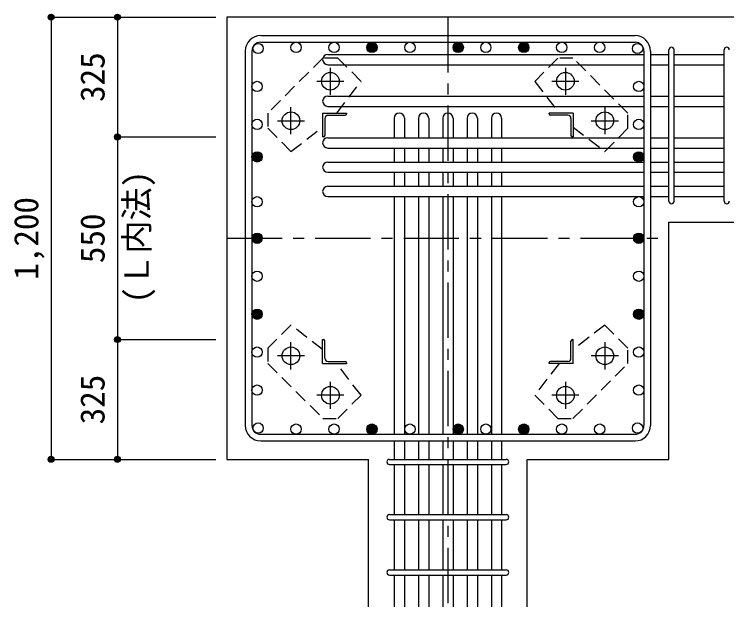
# Model space of a CAD drawing. Units: millimetres at full size, sheet at 1:30. Extents: x -5973 to 5954, y -4195 to 4201.
# Drawn here: x -625 to 1309, y 1523 to 3131 of the extents above; entities that cross this region are included whole.
import ezdxf
from ezdxf.enums import TextEntityAlignment as Align

# ---------------------------------------------------------------- set-up
doc = ezdxf.new("R2010")
doc.units = ezdxf.units.MM
doc.header["$LTSCALE"] = 30
doc.header["$PDMODE"] = 32
doc.header["$PDSIZE"] = 15
doc.linetypes.add('CHAIN1', pattern=[8, 5, -1, 1, -1])
doc.linetypes.add('DASHED1', pattern=[1.8, 1.2, -0.6])
for name, color, linetype in [('0-1_躯体線', 2, 'Continuous'), ('0-2_アンカー、アングル', 4, 'Continuous'), ('0-3_立上り筋', 4, 'Continuous'), ('0-4_フープ筋', 7, 'Continuous'), ('0-5_基礎梁筋', 7, 'Continuous'), ('0-6_スタラップ筋', 7, 'Continuous'), ('0-7_文字', 4, 'Continuous'), ('0-9_プレート', 4, 'DASHED1'), ('0-D_寸法', 4, 'Continuous')]:
    doc.layers.add(name, color=color, linetype=linetype)
doc.styles.add('ＭＳ ゴシック', font='')
doc.styles.get('ＭＳ ゴシック').set_extended_font_data('MS Gothic')

msp = doc.modelspace()

# ---------------------------------------------------------------- linework, layer by layer
at = {"layer": '0-1_躯体線'}
for p, q in [((1552.44, 3123.3), (-47.56, 3123.3)), ((-47.56, 3123.3), (-47.56, 1923.3)), ((1152.44, 2566.8), (1552.44, 2566.8)), ((1152.44, 1923.3), (1152.44, 2566.8)), ((-47.56, 1923.3), (336.94, 1923.3)), ((336.94, 1523.3), (336.94, 1923.3)), ((767.94, 1523.3), (767.94, 1923.3)), ((767.94, 1923.3), (1152.44, 1923.3))]:
    msp.add_line(p, q, dxfattribs=at)
at = {"layer": '0-2_アンカー、アングル', "linetype": 'CHAIN1'}
for p, q in [((233.44, 2912.6), (233.44, 2986.1)), ((871.44, 2986.1), (871.44, 2912.6)), ((196.64, 2949.3), (270.14, 2949.3)), ((834.74, 2949.3), (908.24, 2949.3)), ((126.44, 2805.6), (126.44, 2879.1)), ((978.44, 2879.1), (978.44, 2805.6)), ((89.64, 2842.3), (163.14, 2842.3)), ((941.74, 2842.3), (1015.24, 2842.3)), ((126.44, 2167.5), (126.44, 2241)), ((978.44, 2241), (978.44, 2167.5)), ((163.14, 2204.3), (89.64, 2204.3)), ((1015.24, 2204.3), (941.74, 2204.3)), ((233.44, 2060.5), (233.44, 2134)), ((871.44, 2134), (871.44, 2060.5)), ((270.14, 2097.3), (196.64, 2097.3)), ((908.24, 2097.3), (834.74, 2097.3))]:
    msp.add_line(p, q, dxfattribs=at)
at = {"layer": '0-2_アンカー、アングル'}
for p, q in [((212.44, 2863.3), (277.44, 2863.3)), ((212.44, 2863.3), (212.44, 2798.3)), ((277.44, 2863.3), (277.44, 2861.3)), ((892.44, 2863.3), (827.44, 2863.3)), ((827.44, 2861.3), (827.44, 2863.3)), ((892.44, 2863.3), (892.44, 2798.3)), ((218.44, 2848.8), (218.44, 2802.3)), ((226.94, 2857.3), (273.44, 2857.3)), ((877.94, 2857.3), (831.44, 2857.3)), ((886.44, 2848.8), (886.44, 2802.3)), ((214.44, 2798.3), (212.44, 2798.3)), ((892.44, 2798.3), (890.44, 2798.3)), ((212.44, 2248.3), (214.44, 2248.3)), ((212.44, 2183.3), (212.44, 2248.3)), ((218.44, 2197.8), (218.44, 2244.3)), ((886.44, 2197.8), (886.44, 2244.3)), ((890.44, 2248.3), (892.44, 2248.3)), ((892.44, 2183.3), (892.44, 2248.3)), ((226.94, 2189.3), (273.44, 2189.3)), ((877.94, 2189.3), (831.44, 2189.3)), ((212.44, 2183.3), (277.44, 2183.3)), ((277.44, 2185.3), (277.44, 2183.3)), ((827.44, 2183.3), (827.44, 2185.3)), ((892.44, 2183.3), (827.44, 2183.3))]:
    msp.add_line(p, q, dxfattribs=at)
at = {"layer": '0-2_アンカー、アングル', "color": 3}
for centre in [(233.44, 2949.3), (871.44, 2949.3), (126.44, 2842.3), (978.44, 2842.3), (126.44, 2204.3), (978.44, 2204.3), (233.44, 2097.3), (871.44, 2097.3)]:
    msp.add_circle(centre, 24, dxfattribs=at)
at = {"layer": '0-2_アンカー、アングル'}
for centre, radius, start, end in [((226.94, 2848.8), 8.5, 90, 180), ((273.44, 2861.3), 4, 270, 0), ((831.44, 2861.3), 4, 180, 270), ((877.94, 2848.8), 8.5, 0, 90), ((214.44, 2802.3), 4, 270, 0), ((890.44, 2802.3), 4, 180, 270), ((214.44, 2244.3), 4, 0, 90), ((890.44, 2244.3), 4, 90, 180), ((226.94, 2197.8), 8.5, 180, 270), ((273.44, 2185.3), 4, 0, 90), ((831.44, 2185.3), 4, 90, 180), ((877.94, 2197.8), 8.5, 270, 0)]:
    msp.add_arc(centre, radius, start, end, dxfattribs=at)
at = {"layer": '0-3_立上り筋', "color": 3}
for centre in [(37.37, 3038.37), (140.38, 3041.3), (140.38, 3041.3), (243.39, 3041.3), (243.39, 3041.3), (346.41, 3041.3), (346.41, 3041.3), (449.42, 3041.3), (449.42, 3041.3), (580.44, 3041.3), (580.44, 3041.3), (580.44, 3041.3), (580.44, 3041.3), (655.45, 3041.3), (655.45, 3041.3), (758.47, 3041.3), (758.47, 3041.3), (758.47, 3041.3), (758.47, 3041.3), (861.48, 3041.3), (861.48, 3041.3), (964.49, 3041.3), (964.49, 3041.3), (1067.51, 3038.37), (34.44, 2935.36), (34.44, 2935.36), (1070.44, 2935.36), (1070.44, 2935.36), (34.44, 2832.34), (34.44, 2832.34), (1070.44, 2832.34), (1070.44, 2832.34), (34.44, 2744.3), (34.44, 2744.3), (34.44, 2744.3), (34.44, 2744.3), (1070.44, 2744.3), (1070.44, 2744.3), (1070.44, 2744.3), (1070.44, 2744.3), (34.44, 2622.3), (34.44, 2622.3), (1070.44, 2622.3), (1070.44, 2622.3), (34.44, 2523.3), (34.44, 2523.3), (34.44, 2523.3), (34.44, 2523.3), (1070.44, 2523.3), (1070.44, 2523.3), (1070.44, 2523.3), (1070.44, 2523.3), (34.44, 2420.29), (34.44, 2420.29), (1070.44, 2420.29), (1070.44, 2420.29), (34.44, 2317.27), (34.44, 2317.27), (1070.44, 2317.27), (1070.44, 2317.27), (34.44, 2214.26), (34.44, 2214.26), (1070.44, 2214.26), (1070.44, 2214.26), (34.44, 2111.24), (34.44, 2111.24), (1070.44, 2111.24), (1070.44, 2111.24), (37.37, 2008.23), (37.37, 2008.23), (140.38, 2005.3), (140.38, 2005.3), (243.39, 2005.3), (243.39, 2005.3), (346.41, 2005.3), (346.41, 2005.3), (449.42, 2005.3), (449.42, 2005.3), (580.44, 2005.3), (580.44, 2005.3), (580.44, 2005.3), (580.44, 2005.3), (655.45, 2005.3), (655.45, 2005.3), (758.47, 2005.3), (758.47, 2005.3), (758.47, 2005.3), (758.47, 2005.3), (861.48, 2005.3), (861.48, 2005.3), (964.49, 2005.3), (964.49, 2005.3), (1067.51, 2008.23), (1067.51, 2008.23)]:
    msp.add_circle(centre, 14, dxfattribs=at)
at = {"layer": '0-3_立上り筋'}
for centre, radius in [((346.41, 3041.3), 14), ((346.41, 3041.3), 12.6), ((346.41, 3041.3), 11.2), ((346.41, 3041.3), 9.8), ((346.41, 3041.3), 8.4), ((346.41, 3041.3), 7), ((346.41, 3041.3), 5.6), ((346.41, 3041.3), 4.2), ((346.41, 3041.3), 2.8), ((346.41, 3041.3), 1.4), ((580.44, 3041.3), 14), ((580.44, 3041.3), 12.6), ((580.44, 3041.3), 11.2), ((580.44, 3041.3), 9.8), ((580.44, 3041.3), 8.4), ((580.44, 3041.3), 7), ((580.44, 3041.3), 5.6), ((580.44, 3041.3), 4.2), ((580.44, 3041.3), 2.8), ((580.44, 3041.3), 1.4), ((758.47, 3041.3), 14), ((758.47, 3041.3), 12.6), ((758.47, 3041.3), 11.2), ((758.47, 3041.3), 9.8), ((758.47, 3041.3), 8.4), ((758.47, 3041.3), 7), ((758.47, 3041.3), 5.6), ((758.47, 3041.3), 4.2), ((758.47, 3041.3), 2.8), ((758.47, 3041.3), 1.4), ((34.44, 2744.3), 14), ((34.44, 2744.3), 12.6), ((34.44, 2744.3), 11.2), ((34.44, 2744.3), 9.8), ((34.44, 2744.3), 8.4), ((34.44, 2744.3), 7), ((34.44, 2744.3), 5.6), ((34.44, 2744.3), 4.2), ((34.44, 2744.3), 2.8), ((1070.44, 2744.3), 14), ((1070.44, 2744.3), 12.6), ((1070.44, 2744.3), 11.2), ((1070.44, 2744.3), 9.8), ((1070.44, 2744.3), 8.4), ((1070.44, 2744.3), 7), ((1070.44, 2744.3), 5.6), ((1070.44, 2744.3), 4.2), ((1070.44, 2744.3), 2.8), ((34.44, 2744.3), 1.4), ((1070.44, 2744.3), 1.4), ((34.44, 2523.3), 14), ((34.44, 2523.3), 12.6), ((34.44, 2523.3), 11.2), ((1070.44, 2523.3), 14), ((1070.44, 2523.3), 12.6), ((1070.44, 2523.3), 11.2), ((34.44, 2523.3), 9.8), ((34.44, 2523.3), 8.4), ((34.44, 2523.3), 7), ((34.44, 2523.3), 5.6), ((34.44, 2523.3), 4.2), ((34.44, 2523.3), 2.8), ((34.44, 2523.3), 1.4), ((1070.44, 2523.3), 9.8), ((1070.44, 2523.3), 8.4), ((1070.44, 2523.3), 7), ((1070.44, 2523.3), 5.6), ((1070.44, 2523.3), 4.2), ((1070.44, 2523.3), 2.8), ((1070.44, 2523.3), 1.4), ((34.44, 2317.27), 14), ((34.44, 2317.27), 12.6), ((34.44, 2317.27), 11.2), ((34.44, 2317.27), 9.8), ((34.44, 2317.27), 8.4), ((34.44, 2317.27), 7), ((34.44, 2317.27), 5.6), ((34.44, 2317.27), 4.2), ((1070.44, 2317.27), 14), ((1070.44, 2317.27), 12.6), ((1070.44, 2317.27), 11.2), ((1070.44, 2317.27), 9.8), ((1070.44, 2317.27), 8.4), ((1070.44, 2317.27), 7), ((1070.44, 2317.27), 5.6), ((1070.44, 2317.27), 4.2), ((34.44, 2317.27), 2.8), ((34.44, 2317.27), 1.4), ((1070.44, 2317.27), 2.8), ((1070.44, 2317.27), 1.4), ((346.41, 2005.3), 14), ((346.41, 2005.3), 12.6), ((346.41, 2005.3), 11.2), ((346.41, 2005.3), 9.8), ((346.41, 2005.3), 8.4), ((346.41, 2005.3), 7), ((580.44, 2005.3), 14), ((580.44, 2005.3), 12.6), ((580.44, 2005.3), 11.2), ((580.44, 2005.3), 9.8), ((580.44, 2005.3), 8.4), ((580.44, 2005.3), 7), ((758.47, 2005.3), 14), ((758.47, 2005.3), 12.6), ((758.47, 2005.3), 11.2), ((758.47, 2005.3), 9.8), ((758.47, 2005.3), 8.4), ((758.47, 2005.3), 7), ((346.41, 2005.3), 5.6), ((346.41, 2005.3), 4.2), ((346.41, 2005.3), 2.8), ((346.41, 2005.3), 1.4), ((580.44, 2005.3), 5.6), ((580.44, 2005.3), 4.2), ((580.44, 2005.3), 2.8), ((580.44, 2005.3), 1.4), ((758.47, 2005.3), 5.6), ((758.47, 2005.3), 4.2), ((758.47, 2005.3), 2.8), ((758.47, 2005.3), 1.4)]:
    msp.add_circle(centre, radius, dxfattribs=at)
at = {"layer": '0-4_フープ筋'}
for p, q in [((44.44, 3073.3), (1060.44, 3073.3)), ((44.44, 3055.3), (1060.44, 3055.3)), ((2.44, 3031.3), (2.44, 2015.3)), ((20.44, 3031.3), (20.44, 2015.3)), ((1084.44, 3031.3), (1084.44, 2015.3)), ((1102.44, 3031.3), (1102.44, 2015.3)), ((44.44, 1991.3), (1060.44, 1991.3)), ((44.44, 1973.3), (1060.44, 1973.3))]:
    msp.add_line(p, q, dxfattribs=at)
for centre, radius, start, end in [((44.44, 3031.3), 42, 90, 180), ((1060.44, 3031.3), 42, 0, 90), ((44.44, 3031.3), 24, 90, 180), ((1060.44, 3031.3), 24, 0, 90), ((44.44, 2015.3), 42, 180, 270), ((44.44, 2015.3), 24, 180, 270), ((1060.44, 2015.3), 42, 270, 0), ((1060.44, 2015.3), 24, 270, 0)]:
    msp.add_arc(centre, radius, start, end, dxfattribs=at)
at = {"layer": '0-5_基礎梁筋'}
for p, q in [((226.44, 3022.37), (1084.44, 3022.37)), ((1102.44, 3022.37), (1152.44, 3022.37)), ((1166.44, 3022.37), (1302.44, 3022.37)), ((226.44, 2994.37), (1084.44, 2994.37)), ((1102.44, 2994.37), (1152.44, 2994.37)), ((1166.44, 2994.37), (1302.44, 2994.37)), ((226.44, 2909.33), (1084.44, 2909.33)), ((1102.44, 2909.33), (1152.44, 2909.33)), ((1166.44, 2909.33), (1302.44, 2909.33)), ((226.44, 2881.33), (1084.44, 2881.33)), ((1102.44, 2881.33), (1152.44, 2881.33)), ((1166.44, 2881.33), (1302.44, 2881.33)), ((406.44, 2849.3), (406.44, 2796.3)), ((434.44, 2849.3), (434.44, 2796.3)), ((472.44, 2849.3), (472.44, 2796.3)), ((500.44, 2849.3), (500.44, 2796.3)), ((538.44, 2849.3), (538.44, 2796.3)), ((566.44, 2849.3), (566.44, 2796.3)), ((604.44, 2849.3), (604.44, 2796.3)), ((632.44, 2849.3), (632.44, 2796.3)), ((670.44, 2849.3), (670.44, 2796.3)), ((698.44, 2849.3), (698.44, 2796.3)), ((226.44, 2796.3), (1084.44, 2796.3)), ((1102.44, 2796.3), (1152.44, 2796.3)), ((1166.44, 2796.3), (1302.44, 2796.3)), ((226.44, 2768.3), (1084.44, 2768.3)), ((406.44, 2768.3), (406.44, 2730.3)), ((434.44, 2768.3), (434.44, 2730.3)), ((472.44, 2768.3), (472.44, 2730.3)), ((500.44, 2768.3), (500.44, 2730.3)), ((538.44, 2768.3), (538.44, 2730.3)), ((566.44, 2768.3), (566.44, 2730.3)), ((604.44, 2768.3), (604.44, 2730.3)), ((632.44, 2768.3), (632.44, 2730.3)), ((670.44, 2768.3), (670.44, 2730.3)), ((698.44, 2768.3), (698.44, 2730.3)), ((1102.44, 2768.3), (1152.44, 2768.3)), ((1166.44, 2768.3), (1302.44, 2768.3)), ((226.44, 2730.3), (1084.44, 2730.3)), ((1102.44, 2730.3), (1152.44, 2730.3)), ((1166.44, 2730.3), (1302.44, 2730.3)), ((226.44, 2702.3), (1084.44, 2702.3)), ((406.44, 2702.3), (406.44, 2664.3)), ((434.44, 2702.3), (434.44, 2664.3)), ((472.44, 2702.3), (472.44, 2664.3)), ((500.44, 2702.3), (500.44, 2664.3)), ((538.44, 2702.3), (538.44, 2664.3)), ((566.44, 2702.3), (566.44, 2664.3)), ((604.44, 2702.3), (604.44, 2664.3)), ((632.44, 2702.3), (632.44, 2664.3)), ((670.44, 2702.3), (670.44, 2664.3)), ((698.44, 2702.3), (698.44, 2664.3)), ((1102.44, 2702.3), (1152.44, 2702.3)), ((1166.44, 2702.3), (1302.44, 2702.3)), ((226.44, 2664.3), (1084.44, 2664.3)), ((1102.44, 2664.3), (1152.44, 2664.3)), ((1166.44, 2664.3), (1302.44, 2664.3)), ((226.44, 2636.3), (1084.44, 2636.3)), ((406.44, 2636.3), (406.44, 1991.3)), ((434.44, 2636.3), (434.44, 1991.3)), ((472.44, 2636.3), (472.44, 1991.3)), ((500.44, 2636.3), (500.44, 1991.3)), ((538.44, 2636.3), (538.44, 1991.3)), ((566.44, 2636.3), (566.44, 1991.3)), ((604.44, 2636.3), (604.44, 1991.3)), ((632.44, 2636.3), (632.44, 1991.3)), ((670.44, 2636.3), (670.44, 1991.3)), ((698.44, 2636.3), (698.44, 1991.3)), ((1102.44, 2636.3), (1152.44, 2636.3)), ((1166.44, 2636.3), (1302.44, 2636.3)), ((406.44, 1973.3), (406.44, 1923.3)), ((434.44, 1973.3), (434.44, 1923.3)), ((472.44, 1973.3), (472.44, 1923.3)), ((500.44, 1973.3), (500.44, 1923.3)), ((538.44, 1973.3), (538.44, 1923.3)), ((566.44, 1973.3), (566.44, 1923.3)), ((604.44, 1973.3), (604.44, 1923.3)), ((632.44, 1973.3), (632.44, 1923.3)), ((670.44, 1973.3), (670.44, 1923.3)), ((698.44, 1973.3), (698.44, 1923.3)), ((406.44, 1909.3), (406.44, 1773.3)), ((434.44, 1909.3), (434.44, 1773.3)), ((472.44, 1909.3), (472.44, 1773.3)), ((500.44, 1909.3), (500.44, 1773.3)), ((538.44, 1909.3), (538.44, 1773.3)), ((566.44, 1909.3), (566.44, 1773.3)), ((604.44, 1909.3), (604.44, 1773.3)), ((632.44, 1909.3), (632.44, 1773.3)), ((670.44, 1909.3), (670.44, 1773.3)), ((698.44, 1909.3), (698.44, 1773.3)), ((406.44, 1759.3), (406.44, 1623.3)), ((434.44, 1759.3), (434.44, 1623.3)), ((472.44, 1759.3), (472.44, 1623.3)), ((500.44, 1759.3), (500.44, 1623.3)), ((538.44, 1759.3), (538.44, 1623.3)), ((566.44, 1759.3), (566.44, 1623.3)), ((604.44, 1759.3), (604.44, 1623.3)), ((632.44, 1759.3), (632.44, 1623.3)), ((670.44, 1759.3), (670.44, 1623.3)), ((698.44, 1759.3), (698.44, 1623.3)), ((406.44, 1609.3), (406.44, 1523.3)), ((434.44, 1609.3), (434.44, 1523.3)), ((472.44, 1609.3), (472.44, 1523.3)), ((500.44, 1609.3), (500.44, 1523.3)), ((538.44, 1609.3), (538.44, 1523.3)), ((566.44, 1609.3), (566.44, 1523.3)), ((604.44, 1609.3), (604.44, 1523.3)), ((632.44, 1609.3), (632.44, 1523.3)), ((670.44, 1609.3), (670.44, 1523.3)), ((698.44, 1609.3), (698.44, 1523.3))]:
    msp.add_line(p, q, dxfattribs=at)
for centre, start, end in [((226.44, 3008.37), 90, 270), ((226.44, 2895.33), 90, 270), ((420.44, 2849.3), 0, 180), ((486.44, 2849.3), 0, 180), ((552.44, 2849.3), 0, 180), ((618.44, 2849.3), 0, 180), ((684.44, 2849.3), 0, 180), ((226.44, 2782.3), 90, 270), ((226.44, 2716.3), 90, 270), ((226.44, 2650.3), 90, 270)]:
    msp.add_arc(centre, 14, start, end, dxfattribs=at)
at = {"layer": '0-6_スタラップ筋'}
for p, q in [((1152.44, 2623.8), (1152.44, 3034.87)), ((1166.44, 2623.8), (1166.44, 3034.87)), ((1302.44, 2623.8), (1302.44, 3034.87)), ((393.94, 1923.3), (710.94, 1923.3)), ((393.94, 1909.3), (710.94, 1909.3)), ((393.94, 1773.3), (710.94, 1773.3)), ((393.94, 1759.3), (710.94, 1759.3)), ((393.94, 1623.3), (710.94, 1623.3)), ((393.94, 1609.3), (710.94, 1609.3))]:
    msp.add_line(p, q, dxfattribs=at)
for centre, start, end in [((1159.44, 3034.87), 0, 180), ((1159.44, 3034.87), 0, 180), ((1159.44, 3034.87), 0, 180), ((1159.44, 3034.87), 0, 180), ((1309.44, 3034.87), 0, 180), ((1159.44, 2623.8), 180, 0), ((1159.44, 2623.8), 180, 0), ((1159.44, 2623.8), 180, 0), ((1159.44, 2623.8), 180, 0), ((1309.44, 2623.8), 180, 0), ((393.94, 1916.3), 90, 270), ((393.94, 1916.3), 90, 270), ((393.94, 1916.3), 90, 270), ((393.94, 1916.3), 90, 270), ((710.94, 1916.3), 270, 90), ((710.94, 1916.3), 270, 90), ((710.94, 1916.3), 270, 90), ((710.94, 1916.3), 270, 90), ((393.94, 1766.3), 90, 270), ((710.94, 1766.3), 270, 90), ((393.94, 1616.3), 90, 270), ((710.94, 1616.3), 270, 90)]:
    msp.add_arc(centre, 7, start, end, dxfattribs=at)
at = {"layer": '0-9_プレート'}
msp.add_line((851.04, 2034.5), (892.04, 2034.5), dxfattribs=at)
for points in [[(250.64, 2863.3), (316.74, 2949.2), (253.84, 3012.1), (212.84, 3012.1), (63.64, 2862.9), (63.64, 2821.9), (126.54, 2759), (212.44, 2825.1)], [(892.44, 2825.1), (978.34, 2759), (1041.24, 2821.9), (1041.24, 2862.9), (892.04, 3012.1), (851.04, 3012.1), (788.14, 2949.2), (854.24, 2863.3)], [(212.44, 2221.5), (126.54, 2287.6), (63.64, 2224.7), (63.64, 2183.7), (212.84, 2034.5), (253.84, 2034.5), (316.74, 2097.4), (250.64, 2183.3)], [(854.24, 2183.3), (788.14, 2097.4), (851.04, 2034.5), (892.04, 2034.5), (1041.24, 2183.7), (1041.24, 2224.7), (978.34, 2287.6), (892.44, 2221.5)]]:
    msp.add_lwpolyline(points, dxfattribs=at)
at = {"layer": '0-D_寸法'}
for p, q in [((-524.6, 3123.3), (-344.6, 3123.3)), ((-524.6, 3123.3), (-344.6, 3123.3)), ((-524.6, 3123.3), (-524.6, 1923.3)), ((-524.6, 3123.3), (-524.6, 1923.3)), ((-344.6, 3123.3), (-344.6, 2798.3)), ((-344.6, 3123.3), (-77.56, 3123.3)), ((-344.6, 2798.3), (-77.56, 2798.3)), ((-344.6, 2798.3), (-344.6, 2248.3)), ((-344.6, 2248.3), (-77.56, 2248.3)), ((-344.6, 2248.3), (-344.6, 1923.3)), ((-524.6, 1923.3), (-344.6, 1923.3)), ((-344.6, 1923.3), (-77.56, 1923.3)), ((-344.6, 1923.3), (-77.56, 1923.3))]:
    msp.add_line(p, q, dxfattribs=at)
at = {"layer": '0-D_寸法', "linetype": 'CHAIN1'}
for p, q in [((552.44, 3123.3), (552.44, 1523.3)), ((-47.56, 2523.3), (1152.44, 2523.3))]:
    msp.add_line(p, q, dxfattribs=at)
at = {"layer": '0-D_寸法'}
for centre, radius in [((-524.6, 3123.3), 8), ((-524.6, 3123.3), 7.2), ((-524.6, 3123.3), 6.4), ((-524.6, 3123.3), 5.6), ((-524.6, 3123.3), 4.8), ((-524.6, 3123.3), 4), ((-524.6, 3123.3), 3.2), ((-524.6, 3123.3), 2.4), ((-524.6, 3123.3), 1.6), ((-524.6, 3123.3), 0.8), ((-344.6, 3123.3), 8), ((-344.6, 3123.3), 7.2), ((-344.6, 3123.3), 6.4), ((-344.6, 3123.3), 5.6), ((-344.6, 3123.3), 4.8), ((-344.6, 3123.3), 4), ((-344.6, 3123.3), 3.2), ((-344.6, 3123.3), 2.4), ((-344.6, 3123.3), 1.6), ((-344.6, 3123.3), 0.8), ((-344.6, 2798.3), 8), ((-344.6, 2798.3), 7.2), ((-344.6, 2798.3), 6.4), ((-344.6, 2798.3), 5.6), ((-344.6, 2798.3), 4.8), ((-344.6, 2798.3), 4), ((-344.6, 2798.3), 3.2), ((-344.6, 2798.3), 2.4), ((-344.6, 2798.3), 1.6), ((-344.6, 2798.3), 0.8), ((-344.6, 2248.3), 8), ((-344.6, 2248.3), 7.2), ((-344.6, 2248.3), 6.4), ((-344.6, 2248.3), 5.6), ((-344.6, 2248.3), 4.8), ((-344.6, 2248.3), 4), ((-344.6, 2248.3), 3.2), ((-344.6, 2248.3), 2.4), ((-344.6, 2248.3), 1.6), ((-344.6, 2248.3), 0.8), ((-524.6, 1923.3), 8), ((-524.6, 1923.3), 7.2), ((-524.6, 1923.3), 6.4), ((-524.6, 1923.3), 5.6), ((-524.6, 1923.3), 4.8), ((-524.6, 1923.3), 4), ((-524.6, 1923.3), 3.2), ((-524.6, 1923.3), 2.4), ((-524.6, 1923.3), 1.6), ((-524.6, 1923.3), 0.8), ((-344.6, 1923.3), 8), ((-344.6, 1923.3), 7.2), ((-344.6, 1923.3), 6.4), ((-344.6, 1923.3), 5.6), ((-344.6, 1923.3), 4.8), ((-344.6, 1923.3), 4), ((-344.6, 1923.3), 3.2), ((-344.6, 1923.3), 2.4), ((-344.6, 1923.3), 1.6), ((-344.6, 1923.3), 0.8)]:
    msp.add_circle(centre, radius, dxfattribs=at)
at = {"layer": '0-D_寸法', "color": 7}
for p in [(-524.6, 3123.3), (-344.6, 3123.3), (-344.6, 2798.3), (-344.6, 2248.3), (-524.6, 1923.3), (-344.6, 1923.3)]:
    msp.add_point(p, dxfattribs=at)

# ---------------------------------------------------------------- texts
at = {"layer": '0-7_文字', "style": 'ＭＳ ゴシック'}
msp.add_text('(Ｌ内法)', height=65.98, rotation=90, dxfattribs=at).set_placement((-239.55, 2346.7), align=Align.BOTTOM_LEFT)
at = {"layer": '0-D_寸法', "style": 'ＭＳ ゴシック'}
for s, p in [('325', (-359.6, 2893.3)), ('1,200', (-539.6, 2410.8)), ('550', (-359.6, 2455.8)), ('325', (-359.6, 2018.3))]:
    msp.add_text(s, height=65.98, rotation=90, dxfattribs=at).set_placement(p, align=Align.BOTTOM_LEFT)

doc.saveas('drawing.dxf')
